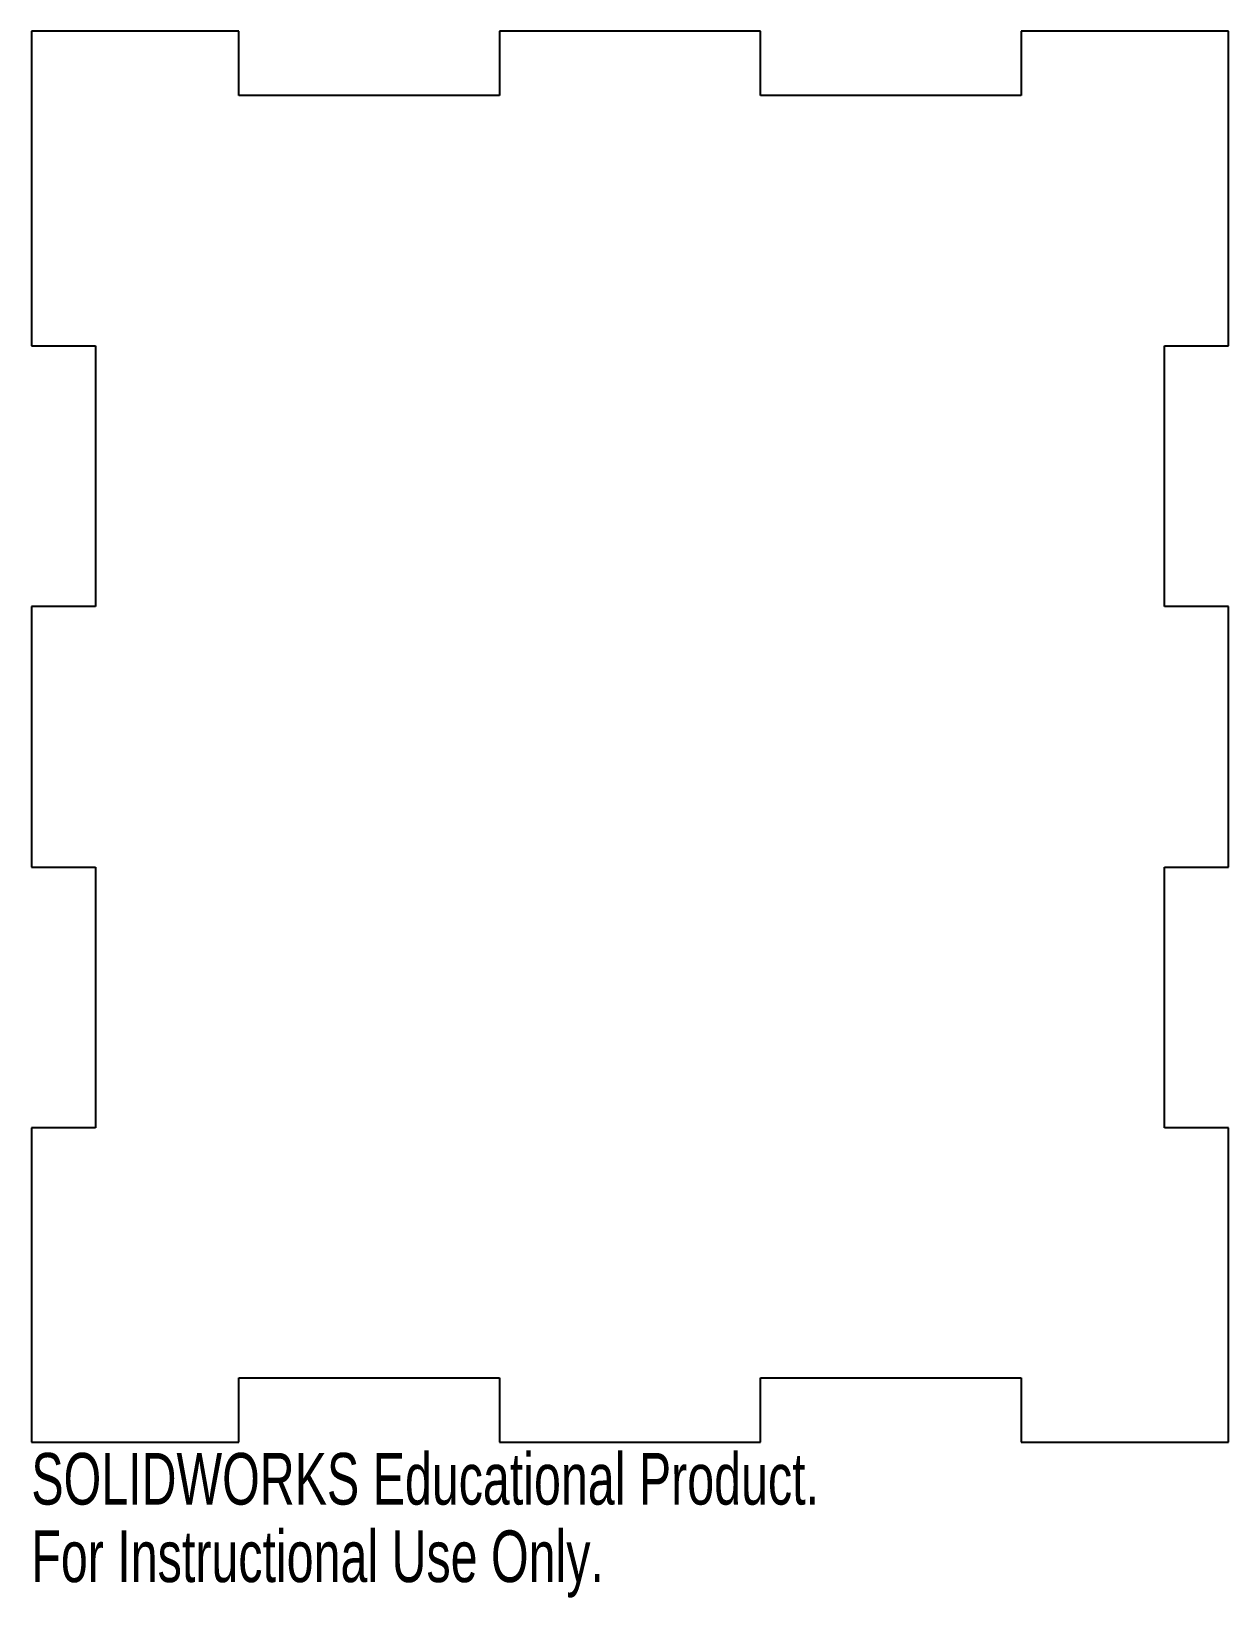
# Model space of a CAD drawing. Header units: millimetres. Extents: x 0 to 112, y 123 to 270.
import ezdxf

# ---------------------------------------------------------------- set-up
doc = ezdxf.new("R2010")
doc.units = ezdxf.units.MM
doc.styles.add('SLDTEXTSTYLE0', font='TXT', dxfattribs={"width": 0.7})

msp = doc.modelspace()

# ---------------------------------------------------------------- linework, layer by layer
at = {"color": 7, "linetype": 'Continuous', "lineweight": 25}
for p, q in [((19.415, 270), (0, 270)), ((0, 270), (0, 240.585)), ((19.415, 264), (19.415, 270)), ((68.195, 270), (43.805, 270)), ((43.805, 270), (43.805, 264)), ((68.195, 264), (68.195, 270)), ((112, 270), (92.585, 270)), ((92.585, 270), (92.585, 264)), ((112, 240.585), (112, 270)), ((43.805, 264), (19.415, 264)), ((92.585, 264), (68.195, 264)), ((0, 240.585), (6, 240.585)), ((6, 240.585), (6, 216.195)), ((106, 216.195), (106, 240.585)), ((106, 240.585), (112, 240.585)), ((6, 216.195), (0, 216.195)), ((0, 216.195), (0, 191.805)), ((112, 216.195), (106, 216.195)), ((112, 191.805), (112, 216.195)), ((0, 191.805), (6, 191.805)), ((6, 191.805), (6, 167.415)), ((106, 167.415), (106, 191.805)), ((106, 191.805), (112, 191.805)), ((6, 167.415), (0, 167.415)), ((0, 167.415), (0, 138)), ((112, 167.415), (106, 167.415)), ((112, 138), (112, 167.415)), ((19.415, 138), (19.415, 144)), ((19.415, 144), (43.805, 144)), ((43.805, 144), (43.805, 138)), ((68.195, 138), (68.195, 144)), ((68.195, 144), (92.585, 144)), ((92.585, 144), (92.585, 138)), ((0, 138), (19.415, 138)), ((43.805, 138), (68.195, 138)), ((92.585, 138), (112, 138))]:
    msp.add_line(p, q, dxfattribs=at)

# ---------------------------------------------------------------- texts
at = {"color": 7, "linetype": 'Continuous', "char_height": 4.83362, "attachment_point": 1, "style": 'SLDTEXTSTYLE0'}
for s, insert in [('SOLIDWORKS Educational Product.', (0, 136.98)), ('For Instructional Use Only.', (0, 129.73))]:
    msp.add_mtext(s, dxfattribs=dict(at, insert=insert))

doc.saveas('drawing.dxf')
